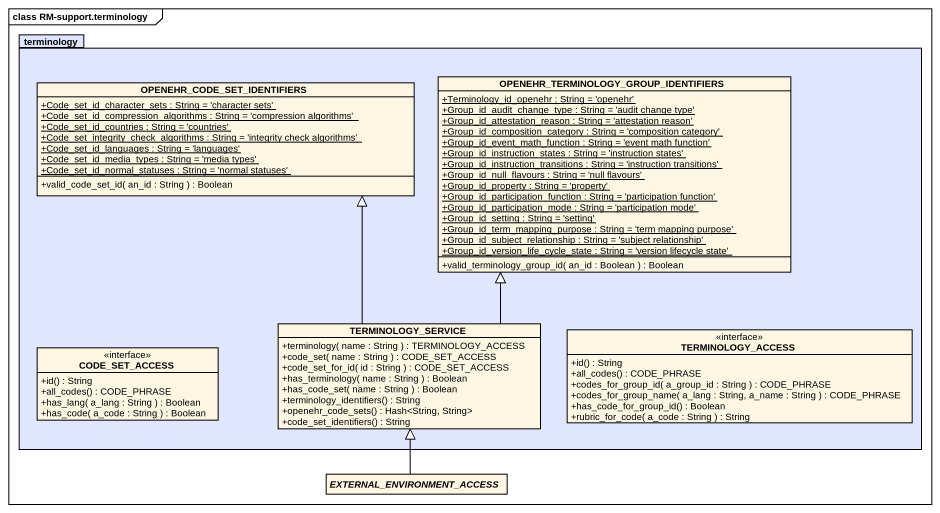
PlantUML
@startuml
mainframe class RM-support.terminology
hide circle
hide empty members
skinparam classAttributeIconSize 0
package terminology #E0E6FF {
  class OPENEHR_CODE_SET_IDENTIFIERS {
    {static} +Code_set_id_character_sets : String = 'character sets'
    {static} +Code_set_id_compression_algorithms : String = 'compression algorithms'
    {static} +Code_set_id_countries : String = 'countries'
    {static} +Code_set_integrity_check_algorithms : String = 'integrity check algorithms'
    {static} +Code_set_id_languages : String = 'languages'
    {static} +Code_set_id_media_types : String = 'media types'
    {static} +Code_set_id_normal_statuses : String = 'normal statuses'
    +valid_code_set_id( an_id : String ) : Boolean
  }
  class "OPENEHR_TERMINOLOGY_GROUP_IDENTIFIERS" as OPENEHR_TERMINOLOGY_GROUP {
    {static} +Terminology_id_openehr : String = 'openehr'
    {static} +Group_id_audit_change_type : String = 'audit change type'
    {static} +Group_id_attestation_reason : String = 'attestation reason'
    {static} +Group_id_composition_category : String = 'composition category'
    {static} +Group_id_event_math_function : String = 'event math function'
    {static} +Group_id_instruction_states : String = 'instruction states'
    {static} +Group_id_instruction_transitions : String = 'instruction transitions'
    {static} +Group_id_null_flavours : String = 'null flavours'
    {static} +Group_id_property : String = 'property'
    {static} +Group_id_participation_function : String = 'participation function'
    {static} +Group_id_participation_mode : String = 'participation mode'
    {static} +Group_id_setting : String = 'setting'
    {static} +Group_id_term_mapping_purpose : String = 'term mapping purpose'
    {static} +Group_id_subject_relationship : String = 'subject relationship'
    {static} +Group_id_version_life_cycle_state : String = 'version lifecycle state'
    +valid_terminology_group_id( an_id : Boolean ) : Boolean
  }
  interface CODE_SET_ACCESS {
    +id() : String
    +all_codes() : CODE_PHRASE
    +has_lang( a_lang : String ) : Boolean
    +has_code( a_code : String ) : Boolean
  }
  class TERMINOLOGY_SERVICE {
    +terminology( name : String ) : TERMINOLOGY_ACCESS
    +code_set( name : String ) : CODE_SET_ACCESS
    +code_set_for_id( id : String ) : CODE_SET_ACCESS
    +has_terminology( name : String ) : Boolean
    +has_code_set( name : String ) : Boolean
    +terminology_identifiers() : String
    +openehr_code_sets() : Hash<String, String>
    +code_set_identifiers() : String
  }
  interface TERMINOLOGY_ACCESS {
    +id() : String
    +all_codes() : CODE_PHRASE
    +codes_for_group_id( a_group_id : String ) : CODE_PHRASE
    +codes_for_group_name( a_lang : String, a_name : String ) : CODE_PHRASE
    +has_code_for_group_id() : Boolean
    +rubric_for_code( a_code : String ) : String
  }
}
abstract class EXTERNAL_ENVIRONMENT_ACCESS
TERMINOLOGY_SERVICE -up-|> OPENEHR_CODE_SET_IDENTIFIERS
TERMINOLOGY_SERVICE -up-|> OPENEHR_TERMINOLOGY_GROUP
EXTERNAL_ENVIRONMENT_ACCESS -up-|> TERMINOLOGY_SERVICE
@enduml
